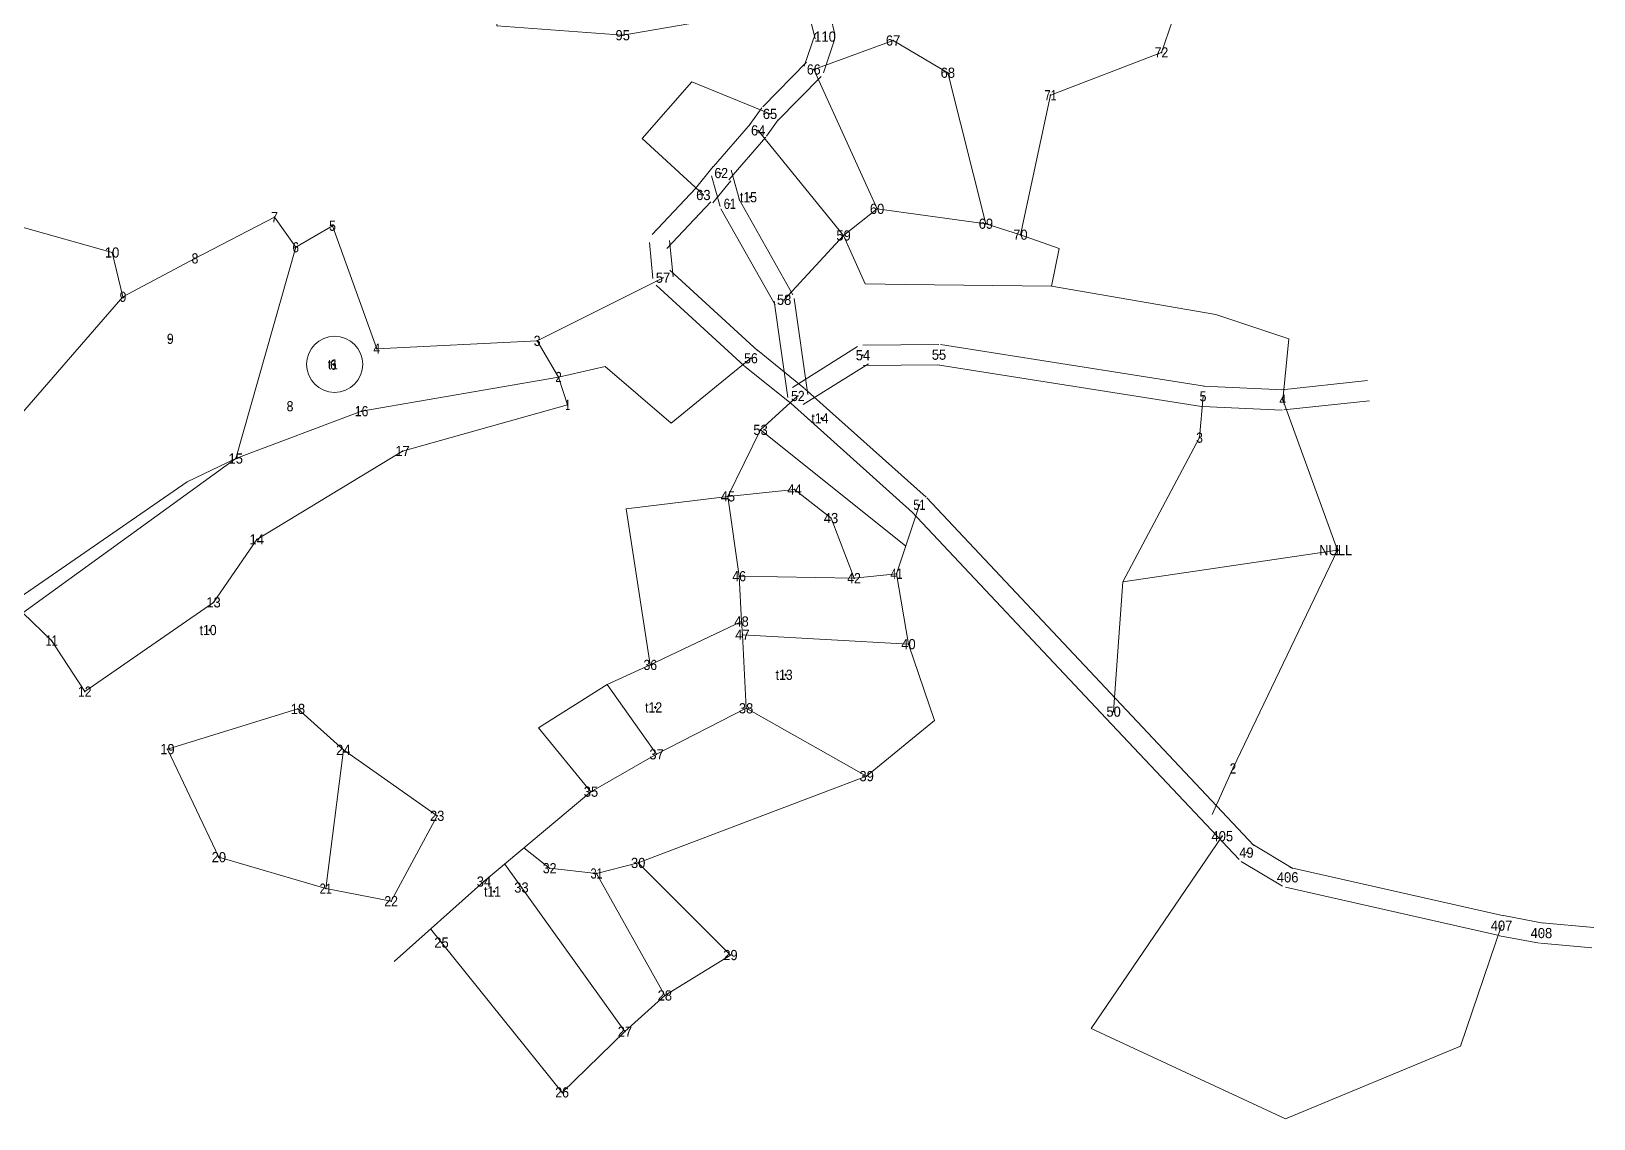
# Model space of a CAD drawing. Header units: metres. Extents: x 551040 to 556777, y 1846780 to 1849752.
# Drawn here: x 554958 to 555724, y 1848082 to 1848615 of the extents above; entities that cross this region are included whole.
import ezdxf
from ezdxf.enums import TextEntityAlignment as Align

# ---------------------------------------------------------------- set-up
doc = ezdxf.new("R2010")
doc.units = ezdxf.units.M
doc.header["$LTSCALE"] = 2
for name, color, linetype, lineweight in [('10', 7, 'Continuous', 13), ('11', 7, 'Continuous', 13), ('22', 7, 'Continuous', 13)]:
    doc.layers.add(name, color=color, linetype=linetype, lineweight=lineweight)
doc.layers.add('12', color=7, linetype='Continuous')

msp = doc.modelspace()

# ---------------------------------------------------------------- hatches: boundary and pattern name
at = {"layer": '10'}
for points in [[(555310.725, 1848533.65, 1), (555310.575, 1848533.65, 1)], [(555310.725, 1848533.65, 1), (555310.575, 1848533.65, 1)], [(555106.885, 1848451.67, 1), (555106.735, 1848451.67, 1)], [(555106.885, 1848451.67, 1), (555106.735, 1848451.67, 1)], [(555345.775, 1848425.17, 1), (555345.625, 1848425.17, 1)], [(555345.775, 1848425.17, 1), (555345.625, 1848425.17, 1)], [(555598.75, 1848360.476, 1), (555598.75, 1848360.626, 1)], [(555045.655, 1848321.33, 1), (555045.505, 1848321.33, 1)], [(555045.655, 1848321.33, 1), (555045.505, 1848321.33, 1)], [(555328.215, 1848299.39, 1), (555328.065, 1848299.39, 1)], [(555328.215, 1848299.39, 1), (555328.065, 1848299.39, 1)], [(555264.195, 1848283.37, 1), (555264.045, 1848283.37, 1)], [(555264.195, 1848283.37, 1), (555264.045, 1848283.37, 1)], [(555185.155, 1848193.07, 1), (555185.005, 1848193.07, 1)], [(555185.155, 1848193.07, 1), (555185.005, 1848193.07, 1)]]:
    msp.add_hatch(color=256, dxfattribs=at).paths.add_polyline_path(points)

# ---------------------------------------------------------------- linework, layer by layer
for p, q in [((555310.34, 1848533.65), (555310.03, 1848533.65)), ((555310.34, 1848533.65), (555310.03, 1848533.65)), ((555310.65, 1848534.27), (555310.65, 1848533.96)), ((555310.65, 1848534.27), (555310.65, 1848533.96)), ((555310.65, 1848533.34), (555310.65, 1848533.03)), ((555310.65, 1848533.34), (555310.65, 1848533.03)), ((555311.27, 1848533.65), (555310.96, 1848533.65)), ((555311.27, 1848533.65), (555310.96, 1848533.65)), ((555106.5, 1848451.67), (555106.19, 1848451.67)), ((555106.5, 1848451.67), (555106.19, 1848451.67)), ((555106.81, 1848452.29), (555106.81, 1848451.98)), ((555106.81, 1848452.29), (555106.81, 1848451.98)), ((555106.81, 1848451.36), (555106.81, 1848451.05)), ((555106.81, 1848451.36), (555106.81, 1848451.05)), ((555107.43, 1848451.67), (555107.12, 1848451.67)), ((555107.43, 1848451.67), (555107.12, 1848451.67)), ((555345.39, 1848425.17), (555345.08, 1848425.17)), ((555345.39, 1848425.17), (555345.08, 1848425.17)), ((555345.7, 1848425.79), (555345.7, 1848425.48)), ((555345.7, 1848425.79), (555345.7, 1848425.48)), ((555345.7, 1848424.86), (555345.7, 1848424.55)), ((555345.7, 1848424.86), (555345.7, 1848424.55)), ((555346.32, 1848425.17), (555346.01, 1848425.17)), ((555346.32, 1848425.17), (555346.01, 1848425.17)), ((555598.44, 1848360.55), (555598.12, 1848360.55)), ((555598.75, 1848360.86), (555598.75, 1848361.18)), ((555598.75, 1848359.93), (555598.75, 1848360.24)), ((555599.38, 1848360.55), (555599.06, 1848360.55)), ((555045.27, 1848321.33), (555044.96, 1848321.33)), ((555045.27, 1848321.33), (555044.96, 1848321.33)), ((555045.58, 1848321.95), (555045.58, 1848321.64)), ((555045.58, 1848321.95), (555045.58, 1848321.64)), ((555045.58, 1848321.02), (555045.58, 1848320.71)), ((555045.58, 1848321.02), (555045.58, 1848320.71)), ((555046.2, 1848321.33), (555045.89, 1848321.33)), ((555046.2, 1848321.33), (555045.89, 1848321.33)), ((555327.83, 1848299.39), (555327.52, 1848299.39)), ((555327.83, 1848299.39), (555327.52, 1848299.39)), ((555328.14, 1848300.01), (555328.14, 1848299.7)), ((555328.14, 1848300.01), (555328.14, 1848299.7)), ((555328.14, 1848299.08), (555328.14, 1848298.77)), ((555328.14, 1848299.08), (555328.14, 1848298.77)), ((555328.76, 1848299.39), (555328.45, 1848299.39)), ((555328.76, 1848299.39), (555328.45, 1848299.39)), ((555263.81, 1848283.37), (555263.5, 1848283.37)), ((555263.81, 1848283.37), (555263.5, 1848283.37)), ((555264.12, 1848283.99), (555264.12, 1848283.68)), ((555264.12, 1848283.99), (555264.12, 1848283.68)), ((555264.12, 1848283.06), (555264.12, 1848282.75)), ((555264.12, 1848283.06), (555264.12, 1848282.75)), ((555264.74, 1848283.37), (555264.43, 1848283.37)), ((555264.74, 1848283.37), (555264.43, 1848283.37)), ((555184.77, 1848193.07), (555184.46, 1848193.07)), ((555184.77, 1848193.07), (555184.46, 1848193.07)), ((555185.08, 1848193.69), (555185.08, 1848193.38)), ((555185.08, 1848193.69), (555185.08, 1848193.38)), ((555185.08, 1848192.76), (555185.08, 1848192.45)), ((555185.08, 1848192.76), (555185.08, 1848192.45)), ((555185.7, 1848193.07), (555185.39, 1848193.07)), ((555185.7, 1848193.07), (555185.39, 1848193.07))]:
    msp.add_line(p, q, dxfattribs=at)
for centre, radius in [((555310.65, 1848533.65), 0.312), ((555310.65, 1848533.65), 0.312), ((555310.65, 1848533.65), 0.075), ((555310.65, 1848533.65), 0.075), ((555106.81, 1848451.67), 0.312), ((555106.81, 1848451.67), 0.312), ((555106.81, 1848451.67), 0.075), ((555106.81, 1848451.67), 0.075), ((555345.7, 1848425.17), 0.312), ((555345.7, 1848425.17), 0.312), ((555345.7, 1848425.17), 0.075), ((555345.7, 1848425.17), 0.075), ((555598.75, 1848360.551), 0.312), ((555598.75, 1848360.551), 0.075), ((555045.58, 1848321.33), 0.312), ((555045.58, 1848321.33), 0.312), ((555045.58, 1848321.33), 0.075), ((555045.58, 1848321.33), 0.075), ((555328.14, 1848299.39), 0.312), ((555328.14, 1848299.39), 0.312), ((555328.14, 1848299.39), 0.075), ((555328.14, 1848299.39), 0.075), ((555264.12, 1848283.37), 0.312), ((555264.12, 1848283.37), 0.312), ((555264.12, 1848283.37), 0.075), ((555264.12, 1848283.37), 0.075), ((555185.08, 1848193.07), 0.312), ((555185.08, 1848193.07), 0.312), ((555185.08, 1848193.07), 0.075), ((555185.08, 1848193.07), 0.075)]:
    msp.add_circle(centre, radius, dxfattribs=at)
at = {"layer": '11'}
for p, q in [((555248.42, 1848613.11), (555247.8, 1848613.11)), ((555248.42, 1848613.11), (555247.8, 1848613.11)), ((555248.11, 1848613.42), (555248.11, 1848612.8)), ((555248.11, 1848613.42), (555248.11, 1848612.8)), ((555347.68, 1848612.44), (555347.06, 1848612.44)), ((555347.68, 1848612.44), (555347.06, 1848612.44)), ((555347.37, 1848612.75), (555347.37, 1848612.13)), ((555347.37, 1848612.75), (555347.37, 1848612.13)), ((555381.05, 1848610.53), (555380.43, 1848610.53)), ((555381.05, 1848610.53), (555380.43, 1848610.53)), ((555380.74, 1848610.84), (555380.74, 1848610.22)), ((555380.74, 1848610.84), (555380.74, 1848610.22)), ((555512.71, 1848604.69), (555512.09, 1848604.69)), ((555512.71, 1848604.69), (555512.09, 1848604.69)), ((555512.4, 1848605), (555512.4, 1848604.38)), ((555512.4, 1848605), (555512.4, 1848604.38)), ((555342.14, 1848596.33), (555341.52, 1848596.33)), ((555342.14, 1848596.33), (555341.52, 1848596.33)), ((555341.83, 1848596.64), (555341.83, 1848596.02)), ((555341.83, 1848596.64), (555341.83, 1848596.02)), ((555407.91, 1848594.71), (555407.29, 1848594.71)), ((555407.91, 1848594.71), (555407.29, 1848594.71)), ((555407.6, 1848595.02), (555407.6, 1848594.4)), ((555407.6, 1848595.02), (555407.6, 1848594.4)), ((555458.3, 1848583.67), (555457.68, 1848583.67)), ((555458.3, 1848583.67), (555457.68, 1848583.67)), ((555457.99, 1848583.98), (555457.99, 1848583.36)), ((555457.99, 1848583.98), (555457.99, 1848583.36)), ((555320.68, 1848574.51), (555320.06, 1848574.51)), ((555320.68, 1848574.51), (555320.06, 1848574.51)), ((555320.37, 1848574.82), (555320.37, 1848574.2)), ((555320.37, 1848574.82), (555320.37, 1848574.2)), ((555314.89, 1848566.42), (555314.27, 1848566.42)), ((555314.89, 1848566.42), (555314.27, 1848566.42)), ((555314.58, 1848566.73), (555314.58, 1848566.11)), ((555314.58, 1848566.73), (555314.58, 1848566.11)), ((555296.75, 1848545.49), (555296.13, 1848545.49)), ((555296.75, 1848545.49), (555296.13, 1848545.49)), ((555296.44, 1848545.8), (555296.44, 1848545.18)), ((555296.44, 1848545.8), (555296.44, 1848545.18)), ((555287.99, 1848534.73), (555287.37, 1848534.73)), ((555287.99, 1848534.73), (555287.37, 1848534.73)), ((555287.68, 1848535.04), (555287.68, 1848534.42)), ((555287.68, 1848535.04), (555287.68, 1848534.42)), ((555300.98, 1848530.41), (555300.36, 1848530.41)), ((555300.98, 1848530.41), (555300.36, 1848530.41)), ((555300.67, 1848530.72), (555300.67, 1848530.1)), ((555300.67, 1848530.72), (555300.67, 1848530.1)), ((555373.2, 1848527.94), (555372.58, 1848527.94)), ((555373.2, 1848527.94), (555372.58, 1848527.94)), ((555372.89, 1848528.25), (555372.89, 1848527.63)), ((555372.89, 1848528.25), (555372.89, 1848527.63)), ((555077.62, 1848523.87), (555077, 1848523.87)), ((555077.62, 1848523.87), (555077, 1848523.87)), ((555077.31, 1848524.18), (555077.31, 1848523.56)), ((555077.31, 1848524.18), (555077.31, 1848523.56)), ((555426.59, 1848520.65), (555425.97, 1848520.65)), ((555426.59, 1848520.65), (555425.97, 1848520.65)), ((555426.28, 1848520.96), (555426.28, 1848520.34)), ((555426.28, 1848520.96), (555426.28, 1848520.34)), ((555106.05, 1848519.66), (555105.43, 1848519.66)), ((555106.05, 1848519.66), (555105.43, 1848519.66)), ((555105.74, 1848519.97), (555105.74, 1848519.35)), ((555105.74, 1848519.97), (555105.74, 1848519.35)), ((555356.77, 1848514.9), (555356.15, 1848514.9)), ((555356.77, 1848514.9), (555356.15, 1848514.9)), ((555356.46, 1848515.21), (555356.46, 1848514.59)), ((555356.46, 1848515.21), (555356.46, 1848514.59)), ((555443.52, 1848515.25), (555442.9, 1848515.25)), ((555443.52, 1848515.25), (555442.9, 1848515.25)), ((555443.21, 1848515.56), (555443.21, 1848514.94)), ((555443.21, 1848515.56), (555443.21, 1848514.94)), ((554997.94, 1848506.53), (554997.32, 1848506.53)), ((554997.63, 1848506.21), (554997.63, 1848506.84)), ((555088.02, 1848509.07), (555087.4, 1848509.07)), ((555088.02, 1848509.07), (555087.4, 1848509.07)), ((555087.71, 1848509.38), (555087.71, 1848508.76)), ((555087.71, 1848509.38), (555087.71, 1848508.76)), ((555038.6, 1848503.64), (555037.98, 1848503.64)), ((555038.6, 1848503.64), (555037.98, 1848503.64)), ((555038.29, 1848503.95), (555038.29, 1848503.33)), ((555038.29, 1848503.95), (555038.29, 1848503.33)), ((555268.19, 1848494.17), (555267.57, 1848494.17)), ((555268.19, 1848494.17), (555267.57, 1848494.17)), ((555267.88, 1848494.48), (555267.88, 1848493.86)), ((555267.88, 1848494.48), (555267.88, 1848493.86)), ((555003.28, 1848484.8), (555002.66, 1848484.8)), ((555003.28, 1848484.8), (555002.66, 1848484.8)), ((555002.97, 1848485.11), (555002.97, 1848484.49)), ((555002.97, 1848485.11), (555002.97, 1848484.49)), ((555327.61, 1848483.33), (555326.99, 1848483.33)), ((555327.61, 1848483.33), (555326.99, 1848483.33)), ((555327.3, 1848483.64), (555327.3, 1848483.02)), ((555327.3, 1848483.64), (555327.3, 1848483.02)), ((555026.49, 1848464.18), (555025.86, 1848464.18)), ((555026.17, 1848463.87), (555026.17, 1848464.49)), ((555127.73, 1848459.35), (555127.11, 1848459.35)), ((555127.73, 1848459.35), (555127.11, 1848459.35)), ((555127.42, 1848459.66), (555127.42, 1848459.04)), ((555127.42, 1848459.66), (555127.42, 1848459.04)), ((555206.45, 1848463.19), (555205.83, 1848463.19)), ((555206.45, 1848463.19), (555205.83, 1848463.19)), ((555206.14, 1848463.5), (555206.14, 1848462.88)), ((555206.14, 1848463.5), (555206.14, 1848462.88)), ((555106.5, 1848451.48), (555105.88, 1848451.48)), ((555106.19, 1848451.17), (555106.19, 1848451.79)), ((555311.34, 1848454.64), (555310.72, 1848454.64)), ((555311.34, 1848454.64), (555310.72, 1848454.64)), ((555311.03, 1848454.95), (555311.03, 1848454.33)), ((555311.03, 1848454.95), (555311.03, 1848454.33)), ((555366.27, 1848456.14), (555365.65, 1848456.14)), ((555366.27, 1848456.14), (555365.65, 1848456.14)), ((555365.96, 1848456.45), (555365.96, 1848455.83)), ((555365.96, 1848456.45), (555365.96, 1848455.83)), ((555403.59, 1848456.4), (555402.97, 1848456.4)), ((555403.59, 1848456.4), (555402.97, 1848456.4)), ((555403.28, 1848456.71), (555403.28, 1848456.09)), ((555403.28, 1848456.71), (555403.28, 1848456.09)), ((555216.94, 1848445.44), (555216.32, 1848445.44)), ((555216.94, 1848445.44), (555216.32, 1848445.44)), ((555216.63, 1848445.75), (555216.63, 1848445.13)), ((555216.63, 1848445.75), (555216.63, 1848445.13)), ((555334.35, 1848436.14), (555333.73, 1848436.14)), ((555334.35, 1848436.14), (555333.73, 1848436.14)), ((555334.04, 1848436.45), (555334.04, 1848435.83)), ((555334.04, 1848436.45), (555334.04, 1848435.83)), ((555533.1, 1848436), (555532.48, 1848436)), ((555532.79, 1848435.68), (555532.79, 1848436.31)), ((555085.22, 1848431.13), (555084.6, 1848431.13)), ((555084.91, 1848430.82), (555084.91, 1848431.45)), ((555120.32, 1848428.69), (555119.7, 1848428.69)), ((555120.32, 1848428.69), (555119.7, 1848428.69)), ((555120.01, 1848429), (555120.01, 1848428.38)), ((555120.01, 1848429), (555120.01, 1848428.38)), ((555221.41, 1848431.79), (555220.79, 1848431.79)), ((555221.41, 1848431.79), (555220.79, 1848431.79)), ((555221.1, 1848432.1), (555221.1, 1848431.48)), ((555221.1, 1848432.1), (555221.1, 1848431.48)), ((555572.21, 1848434.25), (555571.58, 1848434.25)), ((555571.9, 1848433.94), (555571.9, 1848434.57)), ((555316.03, 1848419.54), (555315.41, 1848419.54)), ((555316.03, 1848419.54), (555315.41, 1848419.54)), ((555315.72, 1848419.85), (555315.72, 1848419.23)), ((555315.72, 1848419.85), (555315.72, 1848419.23)), ((555531.38, 1848415.7), (555530.75, 1848415.7)), ((555531.07, 1848415.39), (555531.07, 1848416.02)), ((555058.59, 1848405.47), (555057.97, 1848405.47)), ((555058.59, 1848405.47), (555057.97, 1848405.47)), ((555058.28, 1848405.78), (555058.28, 1848405.16)), ((555058.28, 1848405.78), (555058.28, 1848405.16)), ((555140.39, 1848409.13), (555139.77, 1848409.13)), ((555140.39, 1848409.13), (555139.77, 1848409.13)), ((555140.08, 1848409.44), (555140.08, 1848408.82)), ((555140.08, 1848409.44), (555140.08, 1848408.82)), ((555332.73, 1848390.29), (555332.11, 1848390.29)), ((555332.73, 1848390.29), (555332.11, 1848390.29)), ((555332.42, 1848390.6), (555332.42, 1848389.98)), ((555332.42, 1848390.6), (555332.42, 1848389.98)), ((555300.02, 1848386.89), (555299.4, 1848386.89)), ((555300.02, 1848386.89), (555299.4, 1848386.89)), ((555299.71, 1848387.2), (555299.71, 1848386.58)), ((555299.71, 1848387.2), (555299.71, 1848386.58)), ((555393.96, 1848382.78), (555393.34, 1848382.78)), ((555393.96, 1848382.78), (555393.34, 1848382.78)), ((555393.65, 1848383.09), (555393.65, 1848382.47)), ((555393.65, 1848383.09), (555393.65, 1848382.47)), ((555350.61, 1848376.26), (555349.99, 1848376.26)), ((555350.61, 1848376.26), (555349.99, 1848376.26)), ((555350.3, 1848376.57), (555350.3, 1848375.95)), ((555350.3, 1848376.57), (555350.3, 1848375.95)), ((555068.87, 1848365.8), (555068.25, 1848365.8)), ((555068.87, 1848365.8), (555068.25, 1848365.8)), ((555068.56, 1848366.11), (555068.56, 1848365.49)), ((555068.56, 1848366.11), (555068.56, 1848365.49)), ((555599.06, 1848360.55), (555598.44, 1848360.55)), ((555598.75, 1848360.24), (555598.75, 1848360.86)), ((555305.57, 1848347.75), (555304.95, 1848347.75)), ((555305.57, 1848347.75), (555304.95, 1848347.75)), ((555305.26, 1848348.06), (555305.26, 1848347.44)), ((555305.26, 1848348.06), (555305.26, 1848347.44)), ((555361.91, 1848346.77), (555361.29, 1848346.77)), ((555361.91, 1848346.77), (555361.29, 1848346.77)), ((555361.6, 1848347.08), (555361.6, 1848346.46)), ((555361.6, 1848347.08), (555361.6, 1848346.46)), ((555382.74, 1848348.94), (555382.12, 1848348.94)), ((555382.74, 1848348.94), (555382.12, 1848348.94)), ((555382.43, 1848349.25), (555382.43, 1848348.63)), ((555382.43, 1848349.25), (555382.43, 1848348.63)), ((555047.69, 1848334.92), (555047.07, 1848334.92)), ((555047.69, 1848334.92), (555047.07, 1848334.92)), ((555047.38, 1848335.23), (555047.38, 1848334.61)), ((555047.38, 1848335.23), (555047.38, 1848334.61)), ((555306.72, 1848325.54), (555306.1, 1848325.54)), ((555306.72, 1848325.54), (555306.1, 1848325.54)), ((555306.41, 1848325.85), (555306.41, 1848325.23)), ((555306.41, 1848325.85), (555306.41, 1848325.23)), ((554968.28, 1848316.17), (554967.66, 1848316.17)), ((554968.28, 1848316.17), (554967.66, 1848316.17)), ((554967.97, 1848316.48), (554967.97, 1848315.86)), ((554967.97, 1848316.48), (554967.97, 1848315.86)), ((555307.14, 1848319.06), (555306.52, 1848319.06)), ((555307.14, 1848319.06), (555306.52, 1848319.06)), ((555306.83, 1848319.37), (555306.83, 1848318.75)), ((555306.83, 1848319.37), (555306.83, 1848318.75)), ((555388.6, 1848314.41), (555387.98, 1848314.41)), ((555388.6, 1848314.41), (555387.98, 1848314.41)), ((555388.29, 1848314.72), (555388.29, 1848314.1)), ((555388.29, 1848314.72), (555388.29, 1848314.1)), ((555261.95, 1848304.22), (555261.33, 1848304.22)), ((555261.95, 1848304.22), (555261.33, 1848304.22)), ((555261.64, 1848304.53), (555261.64, 1848303.91)), ((555261.64, 1848304.53), (555261.64, 1848303.91)), ((554984.53, 1848291.12), (554983.91, 1848291.12)), ((554984.53, 1848291.12), (554983.91, 1848291.12)), ((554984.22, 1848291.43), (554984.22, 1848290.81)), ((554984.22, 1848291.43), (554984.22, 1848290.81)), ((555089.1, 1848282.64), (555088.48, 1848282.64)), ((555089.1, 1848282.64), (555088.48, 1848282.64)), ((555088.79, 1848282.95), (555088.79, 1848282.33)), ((555088.79, 1848282.95), (555088.79, 1848282.33)), ((555308.93, 1848282.95), (555308.31, 1848282.95)), ((555308.93, 1848282.95), (555308.31, 1848282.95)), ((555308.62, 1848283.26), (555308.62, 1848282.64)), ((555308.62, 1848283.26), (555308.62, 1848282.64)), ((555489.23, 1848281.31), (555488.61, 1848281.31)), ((555489.23, 1848281.31), (555488.61, 1848281.31)), ((555488.92, 1848281.62), (555488.92, 1848281)), ((555488.92, 1848281.62), (555488.92, 1848281)), ((555025.1, 1848262.92), (555024.48, 1848262.92)), ((555025.1, 1848262.92), (555024.48, 1848262.92)), ((555024.79, 1848263.23), (555024.79, 1848262.61)), ((555024.79, 1848263.23), (555024.79, 1848262.61)), ((555111.38, 1848262.55), (555110.76, 1848262.55)), ((555111.38, 1848262.55), (555110.76, 1848262.55)), ((555111.07, 1848262.86), (555111.07, 1848262.24)), ((555111.07, 1848262.86), (555111.07, 1848262.24)), ((555265.03, 1848260.37), (555264.41, 1848260.37)), ((555265.03, 1848260.37), (555264.41, 1848260.37)), ((555264.72, 1848260.68), (555264.72, 1848260.06)), ((555264.72, 1848260.68), (555264.72, 1848260.06)), ((555547.8, 1848253.45), (555547.17, 1848253.45)), ((555547.49, 1848253.13), (555547.49, 1848253.76)), ((555368.09, 1848249.69), (555367.47, 1848249.69)), ((555368.09, 1848249.69), (555367.47, 1848249.69)), ((555367.78, 1848250), (555367.78, 1848249.38)), ((555367.78, 1848250), (555367.78, 1848249.38)), ((555232.85, 1848242.05), (555232.23, 1848242.05)), ((555232.85, 1848242.05), (555232.23, 1848242.05)), ((555232.54, 1848242.36), (555232.54, 1848241.74)), ((555232.54, 1848242.36), (555232.54, 1848241.74)), ((555157.41, 1848230.23), (555156.79, 1848230.23)), ((555157.41, 1848230.23), (555156.79, 1848230.23)), ((555157.1, 1848230.54), (555157.1, 1848229.92)), ((555157.1, 1848230.54), (555157.1, 1848229.92)), ((555542.55, 1848220.23), (555541.93, 1848220.23)), ((555542.24, 1848219.92), (555542.24, 1848220.55)), ((555050.31, 1848209.92), (555049.69, 1848209.92)), ((555050.31, 1848209.92), (555049.69, 1848209.92)), ((555050, 1848210.23), (555050, 1848209.61)), ((555050, 1848210.23), (555050, 1848209.61)), ((555256.01, 1848207.1), (555255.39, 1848207.1)), ((555256.01, 1848207.1), (555255.39, 1848207.1)), ((555255.7, 1848207.41), (555255.7, 1848206.79)), ((555255.7, 1848207.41), (555255.7, 1848206.79)), ((555554.4, 1848212.15), (555553.78, 1848212.15)), ((555554.4, 1848212.15), (555553.78, 1848212.15)), ((555554.09, 1848212.46), (555554.09, 1848211.84)), ((555554.09, 1848212.46), (555554.09, 1848211.84)), ((555180.04, 1848198.24), (555180.04, 1848197.62)), ((555180.04, 1848198.24), (555180.04, 1848197.62)), ((555212.58, 1848204.52), (555211.96, 1848204.52)), ((555212.58, 1848204.52), (555211.96, 1848204.52)), ((555212.27, 1848204.83), (555212.27, 1848204.21)), ((555212.27, 1848204.83), (555212.27, 1848204.21)), ((555235.62, 1848201.92), (555235, 1848201.92)), ((555235.62, 1848201.92), (555235, 1848201.92)), ((555235.31, 1848202.23), (555235.31, 1848201.61)), ((555235.31, 1848202.23), (555235.31, 1848201.61)), ((555574.6, 1848200.03), (555573.98, 1848200.03)), ((555574.29, 1848199.72), (555574.29, 1848200.34)), ((555102.73, 1848194.48), (555102.11, 1848194.48)), ((555102.73, 1848194.48), (555102.11, 1848194.48)), ((555102.42, 1848194.79), (555102.42, 1848194.17)), ((555102.42, 1848194.79), (555102.42, 1848194.17)), ((555180.35, 1848197.93), (555179.73, 1848197.93)), ((555180.35, 1848197.93), (555179.73, 1848197.93)), ((555198.75, 1848195.03), (555198.13, 1848195.03)), ((555198.75, 1848195.03), (555198.13, 1848195.03)), ((555198.44, 1848195.34), (555198.44, 1848194.72)), ((555198.44, 1848195.34), (555198.44, 1848194.72)), ((555134.83, 1848188.33), (555134.21, 1848188.33)), ((555134.83, 1848188.33), (555134.21, 1848188.33)), ((555134.52, 1848188.64), (555134.52, 1848188.02)), ((555134.52, 1848188.64), (555134.52, 1848188.02)), ((555679.53, 1848176.33), (555678.9, 1848176.33)), ((555679.22, 1848176.02), (555679.22, 1848176.64)), ((555159.53, 1848168.03), (555158.91, 1848168.03)), ((555159.53, 1848168.03), (555158.91, 1848168.03)), ((555159.22, 1848168.34), (555159.22, 1848167.72)), ((555159.22, 1848168.34), (555159.22, 1848167.72)), ((555699.09, 1848172.69), (555698.46, 1848172.69)), ((555698.78, 1848172.38), (555698.78, 1848173)), ((555301.28, 1848161.92), (555300.66, 1848161.92)), ((555301.28, 1848161.92), (555300.66, 1848161.92)), ((555300.97, 1848162.23), (555300.97, 1848161.61)), ((555300.97, 1848162.23), (555300.97, 1848161.61)), ((555269.09, 1848142.09), (555268.47, 1848142.09)), ((555269.09, 1848142.09), (555268.47, 1848142.09)), ((555268.78, 1848142.4), (555268.78, 1848141.78)), ((555268.78, 1848142.4), (555268.78, 1848141.78)), ((555249.5, 1848124.33), (555248.88, 1848124.33)), ((555249.5, 1848124.33), (555248.88, 1848124.33)), ((555249.19, 1848124.64), (555249.19, 1848124.02)), ((555249.19, 1848124.64), (555249.19, 1848124.02)), ((555218.68, 1848094.54), (555218.06, 1848094.54)), ((555218.68, 1848094.54), (555218.06, 1848094.54)), ((555218.37, 1848094.85), (555218.37, 1848094.23)), ((555218.37, 1848094.85), (555218.37, 1848094.23))]:
    msp.add_line(p, q, dxfattribs=at)
at = {"layer": '22'}
for p, q in [((555342.51, 1848611.26), (555338.13, 1848629.24)), ((555352.23, 1848613.62), (555347.85, 1848631.6)), ((555337.11, 1848597.95), (555342.65, 1848614.06)), ((555380.74, 1848610.53), (555341.83, 1848596.33)), ((555346.55, 1848594.71), (555352.09, 1848610.82)), ((555316.8, 1848578.02), (555338.26, 1848599.84)), ((555323.94, 1848571), (555345.4, 1848592.82)), ((555310.51, 1848569.33), (555316.3, 1848577.42)), ((555292.67, 1848548.77), (555310.81, 1848569.7)), ((555318.65, 1848563.51), (555324.44, 1848571.6)), ((555300.21, 1848542.21), (555318.35, 1848563.14)), ((555283.81, 1848537.89), (555292.57, 1848548.65)), ((555295.85, 1848529.06), (555291.62, 1848544.14)), ((555305.49, 1848531.76), (555301.26, 1848546.84)), ((555262.53, 1848515.28), (555284.04, 1848538.15)), ((555292.33, 1848530.94), (555301.09, 1848541.7)), ((555269.81, 1848508.44), (555291.32, 1848531.31)), ((555322.95, 1848480.87), (555296.32, 1848527.95)), ((555331.65, 1848485.79), (555305.02, 1848532.87)), ((555058.28, 1848405.47), (555087.71, 1848509.07)), ((555262.91, 1848493.69), (555261.2, 1848511.38)), ((555272.85, 1848494.65), (555271.14, 1848512.34)), ((555314.4, 1848458.32), (555271.25, 1848497.85)), ((555267.88, 1848494.17), (555206.14, 1848463.19)), ((555307.66, 1848450.96), (555264.51, 1848490.49)), ((555329.09, 1848435.43), (555322.35, 1848482.62)), ((555338.99, 1848436.85), (555332.25, 1848484.04)), ((555363.3, 1848460.37), (555331.38, 1848440.37)), ((555403.25, 1848461.4), (555365.93, 1848461.14)), ((555533.56, 1848440.94), (555404.05, 1848461.34)), ((555337.17, 1848440.04), (555314.16, 1848458.54)), ((555368.62, 1848451.91), (555336.7, 1848431.91)), ((555403.31, 1848451.4), (555365.99, 1848451.14)), ((555532.02, 1848431.06), (555402.51, 1848451.46)), ((555330.91, 1848432.24), (555307.9, 1848450.74)), ((555571.37, 1848439.23), (555613.45, 1848443.72)), ((555337.37, 1848439.86), (555396.98, 1848386.5)), ((555572.13, 1848439.24), (555533.02, 1848440.99)), ((555330.71, 1848432.42), (555390.32, 1848379.06)), ((555571.67, 1848429.26), (555532.56, 1848431.01)), ((555598.75, 1848360.55), (555571.9, 1848434.25)), ((555572.43, 1848429.27), (555614.51, 1848433.76)), ((555315.72, 1848419.54), (555386.94, 1848362.54)), ((555382.43, 1848348.94), (555393.65, 1848382.78)), ((555397.29, 1848386.21), (555492.56, 1848284.74)), ((555390.01, 1848379.35), (555485.28, 1848277.88)), ((555493.43, 1848345), (555598.75, 1848360.55)), ((555305.26, 1848347.75), (555361.6, 1848346.77)), ((555261.64, 1848304.22), (555306.41, 1848325.54)), ((555388.29, 1848314.41), (555306.83, 1848319.06)), ((555492.56, 1848284.73), (555557.73, 1848215.57)), ((555485.28, 1848277.89), (555550.45, 1848208.73)), ((555212.27, 1848204.52), (555199.69, 1848214.44)), ((555556.67, 1848216.43), (555576.87, 1848204.31)), ((555249.19, 1848124.33), (555190.22, 1848206.48)), ((555551.51, 1848207.87), (555571.71, 1848195.75)), ((555268.78, 1848142.09), (555235.31, 1848201.92)), ((555575.39, 1848204.9), (555680.32, 1848181.2)), ((555573.19, 1848195.16), (555678.12, 1848171.46)), ((555680.14, 1848181.25), (555699.7, 1848177.61)), ((555699.23, 1848177.67), (555724.46, 1848175.38)), ((555218.37, 1848094.54), (555153.86, 1848174.69)), ((555678.3, 1848171.41), (555697.86, 1848167.77)), ((555698.33, 1848167.71), (555723.56, 1848165.42)), ((555477.85, 1848125.88), (555573.25, 1848081.61))]:
    msp.add_line(p, q, dxfattribs=at)
for points in [[(555372.89, 1848527.94), (555426.28, 1848520.65), (555443.21, 1848515.25), (555457.99, 1848583.67), (555512.4, 1848604.69), (555523.13, 1848636.16), (555490.64, 1848670.46), (555385.51, 1848642.73), (555363.59, 1848630.26), (555342.99, 1848630.42)], [(555191.74, 1848661.26), (555186.39, 1848617.66), (555248.11, 1848613.11), (555280.49, 1848618.72), (555342.99, 1848630.42)], [(555380.74, 1848610.53), (555407.6, 1848594.71), (555426.28, 1848520.65)], [(555287.68, 1848534.73), (555257.6, 1848562.44), (555282.01, 1848590.22), (555320.37, 1848574.51)], [(555356.46, 1848514.9), (555372.89, 1848527.94), (555341.83, 1848596.33)], [(555314.58, 1848566.42), (555356.46, 1848514.9), (555327.3, 1848483.33)], [(555002.97, 1848484.8), (554997.63, 1848506.53), (554906.92, 1848532.11), (554853.75, 1848471.11), (554821.65, 1848513.45), (554795.02, 1848502.31), (554741.69, 1848505.86)], [(555221.1, 1848431.79), (555216.63, 1848445.44), (555206.14, 1848463.19), (555127.42, 1848459.35), (555105.74, 1848519.66), (555087.71, 1848509.07), (555077.31, 1848523.87), (555038.29, 1848503.64), (555002.97, 1848484.8), (554926.82, 1848397.37), (554905.24, 1848374.53)], [(555443.21, 1848515.25), (555462.27, 1848508.55), (555458.41, 1848490.03), (555386.72, 1848490.8), (555367.06, 1848491.19), (555356.46, 1848514.9)], [(555458.41, 1848490.03), (555539.04, 1848476.14), (555574.89, 1848464.19), (555571.9, 1848434.25)], [(555311.03, 1848454.64), (555271.85, 1848422.85), (555239.47, 1848450.63), (555216.63, 1848445.44)], [(555058.28, 1848405.47), (555120.01, 1848428.69), (555216.63, 1848445.44)], [(555135.96, 1848158.81), (555180.04, 1848197.93), (555232.54, 1848242.05), (555264.72, 1848260.37), (555308.62, 1848282.95), (555306.83, 1848319.06), (555306.41, 1848325.54), (555305.26, 1848347.75), (555299.71, 1848386.89), (555315.72, 1848419.54), (555334.04, 1848436.14)], [(555532.79, 1848436), (555531.07, 1848415.7), (555493.43, 1848345), (555488.92, 1848281.31)], [(555221.1, 1848431.79), (555140.08, 1848409.13), (555068.56, 1848365.8), (555047.38, 1848334.92), (554984.22, 1848291.12), (554967.97, 1848316.17), (554953.83, 1848329.8), (555058.28, 1848405.47), (555034.49, 1848394.03), (554947.76, 1848334.14), (554905.24, 1848374.53)], [(555367.78, 1848249.69), (555401.04, 1848277.03), (555388.29, 1848314.41), (555382.43, 1848348.94), (555361.6, 1848346.77), (555350.3, 1848376.26), (555332.42, 1848390.29), (555299.71, 1848386.89)], [(555261.64, 1848304.22), (555249.83, 1848380.84), (555299.71, 1848386.89)], [(555598.75, 1848360.55), (555547.49, 1848253.45), (555537.33, 1848230.83)], [(555261.64, 1848304.22), (555240.41, 1848294.57), (555264.72, 1848260.37)], [(555240.41, 1848294.57), (555206.87, 1848273.35), (555232.54, 1848242.05)], [(555255.7, 1848207.1), (555367.78, 1848249.69), (555308.62, 1848282.95)], [(555102.42, 1848194.48), (555134.52, 1848188.33), (555157.1, 1848230.23), (555111.07, 1848262.55)], [(555542.24, 1848220.23), (555477.85, 1848125.88), (555542.24, 1848220.23)], [(555212.27, 1848204.52), (555235.31, 1848201.92), (555255.7, 1848207.1), (555300.97, 1848161.92), (555268.78, 1848142.09), (555249.19, 1848124.33), (555218.37, 1848094.54)], [(555679.22, 1848176.33), (555659.11, 1848117.2), (555573.25, 1848081.61)]]:
    msp.add_lwpolyline(points, dxfattribs=at)
msp.add_lwpolyline([(555024.79, 1848262.92), (555050, 1848209.92), (555102.42, 1848194.48), (555111.07, 1848262.55), (555088.79, 1848282.64)], close=True, dxfattribs=at)
msp.add_circle((555106.81, 1848451.67), 13.779, dxfattribs=at)

# ---------------------------------------------------------------- texts
at = {"layer": '12'}
for s, width, p in [('95', 0.95, (555248.11, 1848610.61)), ('110', 0.95, (555347.37, 1848609.94)), ('67', 0.95, (555380.74, 1848608.03)), ('72', 0.9, (555512.395, 1848602.19)), ('66', 0.9, (555341.825, 1848593.83)), ('68', 0.95, (555407.6, 1848592.21)), ('71', 0.8, (555457.995, 1848581.17)), ('65', 0.95, (555320.37, 1848572.01)), ('64', 0.95, (555314.58, 1848563.92)), ('62', 0.9, (555296.435, 1848542.99)), ('63', 0.95, (555287.68, 1848532.23)), ('t15 ', 0.9, (555310.645, 1848531.15)), ('61', 0.8, (555300.675, 1848527.91)), ('60', 0.95, (555372.89, 1848525.44)), ('7', 0.9, (555077.31, 1848521.37)), ('5', 0.9, (555105.74, 1848517.16)), ('69', 0.95, (555426.28, 1848518.15)), ('59', 0.95, (555356.46, 1848512.4)), ('70', 0.95, (555443.21, 1848512.75)), ('10', 0.95, (554997.63, 1848504.03)), ('8', 0.9, (555038.29, 1848501.14)), ('6', 0.85, (555087.705, 1848506.57)), ('57', 0.95, (555267.88, 1848491.67)), ('9', 0.9, (555002.97, 1848482.3)), ('58', 0.95, (555327.3, 1848480.83)), ('9', 0.9, (555026.17, 1848461.68)), ('4', 0.9, (555127.42, 1848456.85)), ('3', 0.9, (555206.14, 1848460.69)), ('55', 0.95, (555403.28, 1848453.9)), ('t1 ', 0.9, (555106.805, 1848449.17)), ('6', 0.85, (555106.185, 1848448.98)), ('56', 0.9, (555311.025, 1848452.14)), ('54', 0.95, (555365.96, 1848453.64)), ('2', 0.85, (555216.625, 1848442.94)), ('52', 0.9, (555334.035, 1848433.64)), ('5', 0.9, (555532.79, 1848433.5)), ('4', 0.9, (555571.9, 1848431.75)), ('8', 0.9, (555084.91, 1848428.63)), ('16', 0.9, (555120.005, 1848426.19)), ('1', 0.65, (555221.105, 1848429.29)), ('53', 0.95, (555315.72, 1848417.04)), ('t14 ', 0.9, (555345.695, 1848422.67)), ('3', 0.9, (555531.07, 1848413.2)), ('15', 0.95, (555058.28, 1848402.97)), ('17', 0.95, (555140.08, 1848406.63)), ('44', 0.95, (555332.42, 1848387.79)), ('45', 0.95, (555299.71, 1848384.39)), ('51', 0.8, (555393.655, 1848380.28)), ('43', 0.95, (555350.3, 1848373.76)), ('14', 0.95, (555068.56, 1848363.3)), ('NULL ', 0.95, (555598.745, 1848358.05)), ('1', 0.65, (555598.755, 1848358.05)), ('41', 0.8, (555382.435, 1848346.44)), ('46', 0.9, (555305.255, 1848345.25)), ('42', 0.9, (555361.595, 1848344.27)), ('13', 0.95, (555047.38, 1848332.42)), ('t10 ', 0.9, (555045.575, 1848318.83)), ('48', 0.95, (555306.41, 1848323.04)), ('47', 0.95, (555306.83, 1848316.56)), ('11', 0.8, (554967.975, 1848313.67)), ('40', 0.95, (555388.29, 1848311.91)), ('36', 0.9, (555261.635, 1848301.72)), ('t13 ', 0.9, (555328.135, 1848296.89)), ('12', 0.9, (554984.215, 1848288.62)), ('18', 0.95, (555088.79, 1848280.14)), ('t12 ', 0.9, (555264.115, 1848280.87)), ('38', 0.95, (555308.62, 1848280.45)), ('50', 0.95, (555488.92, 1848278.81)), ('19', 0.95, (555024.79, 1848260.42)), ('24', 0.95, (555111.07, 1848260.05)), ('37', 0.95, (555264.72, 1848257.87)), ('39', 0.95, (555367.78, 1848247.19)), ('2', 0.85, (555547.485, 1848250.95)), ('35', 0.95, (555232.54, 1848239.55)), ('23', 0.95, (555157.1, 1848227.73)), ('405', 0.95, (555542.24, 1848217.73)), ('49', 0.95, (555554.09, 1848209.65)), ('20', 0.95, (555050, 1848207.42)), ('32', 0.9, (555212.265, 1848202.02)), ('30', 0.95, (555255.7, 1848204.6)), ('34', 0.95, (555180.04, 1848195.43)), ('31', 0.8, (555235.315, 1848199.42)), ('406', 0.95, (555574.285, 1848197.53)), ('21', 0.8, (555102.425, 1848191.98)), ('22', 0.9, (555134.515, 1848185.83)), ('t11 ', 0.9, (555185.075, 1848190.57)), ('33', 0.95, (555198.44, 1848192.53)), ('407', 0.95, (555679.22, 1848173.83)), ('408', 0.95, (555698.78, 1848170.19)), ('25', 0.95, (555159.22, 1848165.53)), ('29', 0.95, (555300.97, 1848159.42)), ('28', 0.95, (555268.78, 1848139.59)), ('27', 0.95, (555249.19, 1848121.83)), ('26', 0.9, (555218.365, 1848092.04))]:
    msp.add_text(s, height=5, dxfattribs=dict(at, width=width)).set_placement(p, align=Align.CENTER)

doc.saveas('drawing.dxf')
